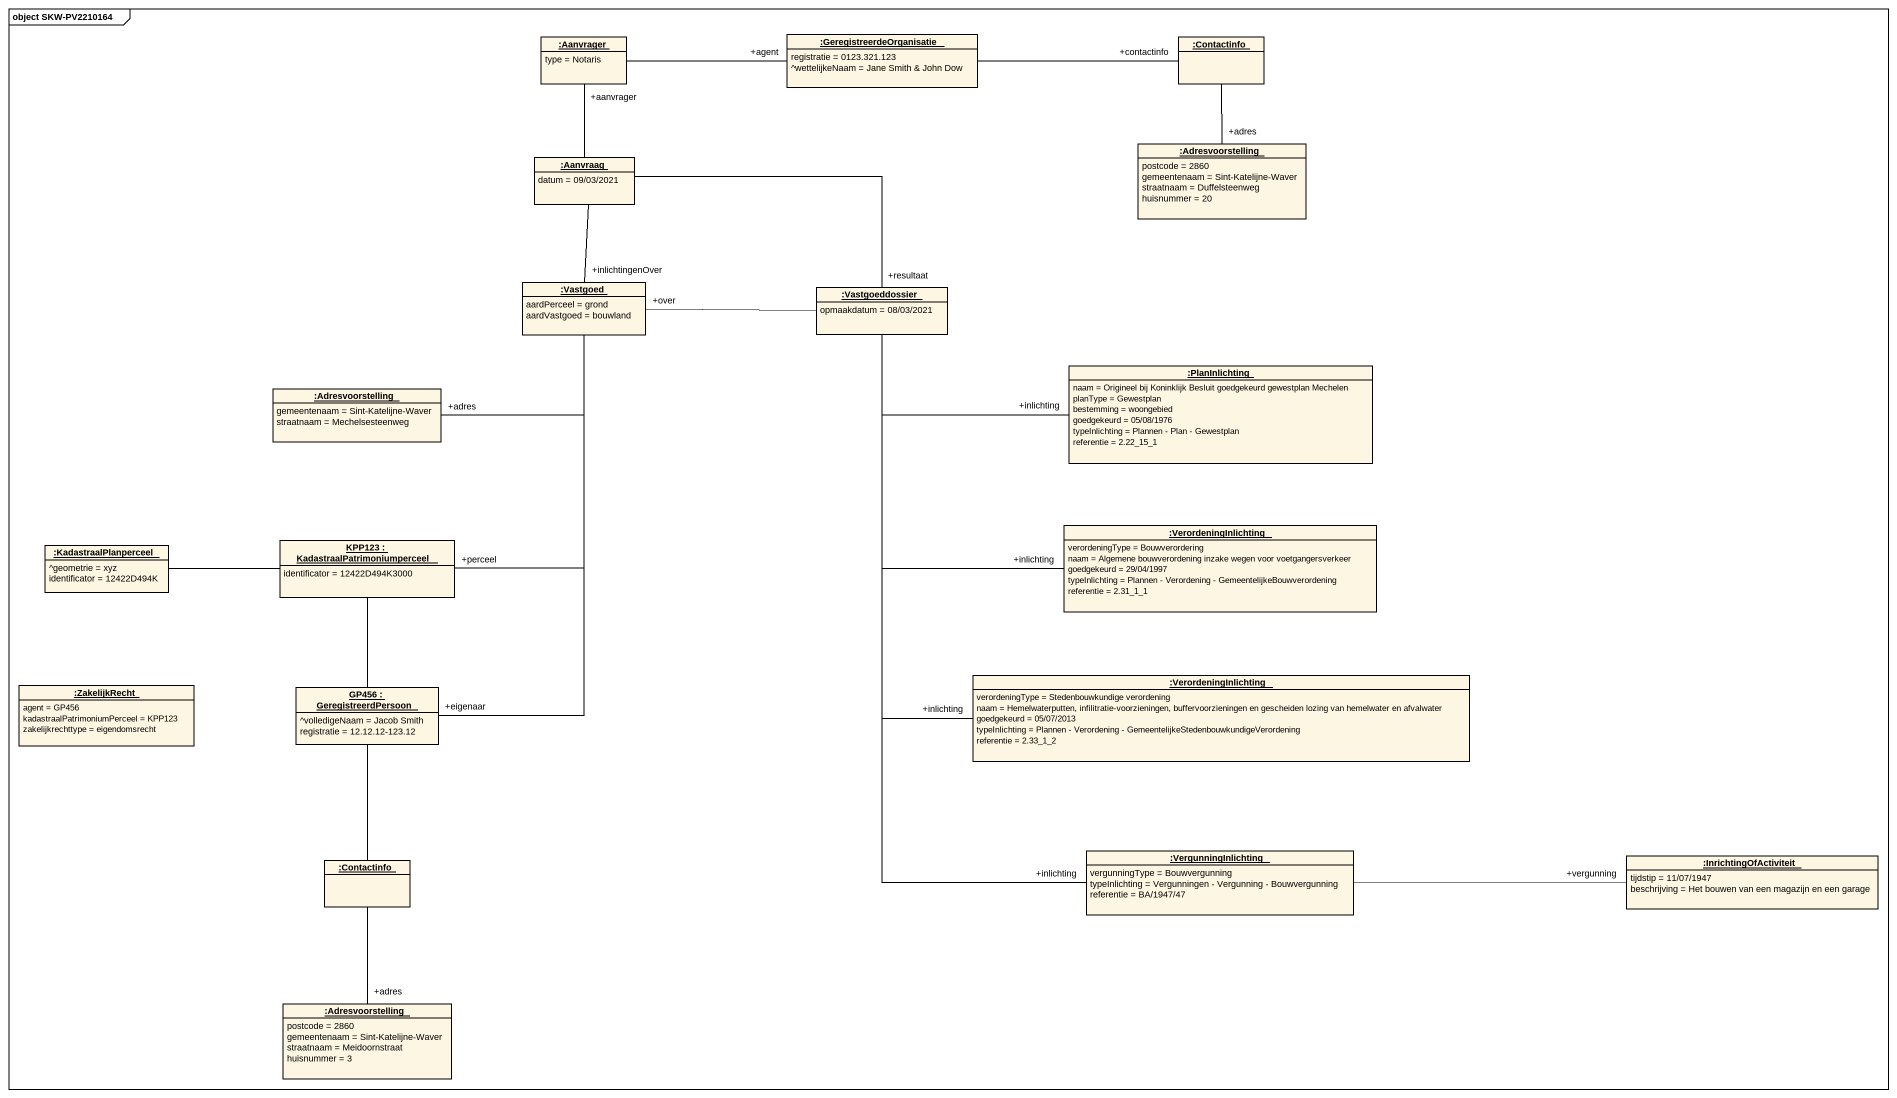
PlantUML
@startuml
mainframe object SKW-PV2210164
hide circle
hide empty members
object ":Aanvrager" as Aanvrager {
  type = Notaris
}
object ":GeregistreerdeOrganisatie" as GeregistreerdeOrganisatie {
  registratie = 0123.321.123
  ^wettelijkeNaam = Jane Smith & John Dow
}
object ":Contactinfo" as Contactinfo
object ":Aanvraag" as Aanvraag {
  datum = 09/03/2021
}
object ":Adresvoorstelling" as Adresvoorstelling {
  postcode = 2860
  gemeentenaam = Sint-Katelijne-Waver
  straatnaam = Duffelsteenweg
  huisnummer = 20
}
object ":Vastgoed" as Vastgoed {
  aardPerceel = grond
  aardVastgoed = bouwland
}
object ":Vastgoeddossier" as Vastgoeddossier {
  opmaakdatum = 08/03/2021
}
object ":Adresvoorstelling" as Adresvoorstelling_2 {
  gemeentenaam = Sint-Katelijne-Waver
  straatnaam = Mechelsesteenweg
}
object ":PlanInlichting" as PlanInlichting {
  naam = Origineel bij Koninklijk Besluit goedgekeurd gewestplan Mechelen
  planType = Gewestplan
  bestemming = woongebied
  goedgekeurd = 05/08/1976
  typeInlichting = Plannen - Plan - Gewestplan
  referentie = 2.22_15_1
}
object ":KadastraalPlanperceel" as KadastraalPlanperceel {
  ^geometrie = xyz
  identificator = 12422D494K
}
object "KPP123 : KadastraalPatrimoniumperceel" as KPP123 {
  identificator = 12422D494K3000
}
object ":VerordeningInlichting" as VerordeningInlichting {
  verordeningType = Bouwverordering
  naam = Algemene bouwverordening inzake wegen voor voetgangersverkeer
  goedgekeurd = 29/04/1997
  typeInlichting = Plannen - Verordening - GemeentelijkeBouwverordening
  referentie = 2.31_1_1
}
object ":ZakelijkRecht" as ZakelijkRecht {
  agent = GP456
  kadastraalPatrimoniumPerceel = KPP123
  zakelijkrechttype = eigendomsrecht
}
object "GP456 : GeregistreerdPersoon" as GP456 {
  ^volledigeNaam = Jacob Smith
  registratie = 12.12.12-123.12
}
object ":VerordeningInlichting" as VerordeningInlichting_2 {
  verordeningType = Stedenbouwkundige verordening
  naam = Hemelwaterputten, infilitratie-voorzieningen, buffervoorzieningen en gescheiden lozing van hemelwater en afvalwater
  goedgekeurd = 05/07/2013
  typeInlichting = Plannen - Verordening - GemeentelijkeStedenbouwkundigeVerordening
  referentie = 2.33_1_2
}
object ":Contactinfo" as Contactinfo_2
object ":VergunningInlichting" as VergunningInlichting {
  vergunningType = Bouwvergunning
  typeInlichting = Vergunningen - Vergunning - Bouwvergunning
  referentie = BA/1947/47
}
object ":InrichtingOfActiviteit" as InrichtingOfActiviteit {
  tijdstip = 11/07/1947
  beschrijving = Het bouwen van een magazijn en een garage
}
object ":Adresvoorstelling" as Adresvoorstelling_3 {
  postcode = 2860
  gemeentenaam = Sint-Katelijne-Waver
  straatnaam = Meidoornstraat
  huisnummer = 3
}
Aanvrager -right- "+agent" GeregistreerdeOrganisatie
Aanvrager "+aanvrager" -- Aanvraag
GeregistreerdeOrganisatie -right- "+contactinfo" Contactinfo
Contactinfo -- "+adres" Adresvoorstelling
Aanvraag -- "+inlichtingenOver" Vastgoed
Aanvraag -right- "+resultaat" Vastgoeddossier
Vastgoed -left- "+adres" Adresvoorstelling_2
Vastgoed -- "+perceel" KPP123
Vastgoed -- "+eigenaar" GP456
Vastgoeddossier -left- "+over" Vastgoed
Vastgoeddossier -right- "+inlichting" PlanInlichting
Vastgoeddossier -- "+inlichting" VerordeningInlichting
Vastgoeddossier -- "+inlichting" VerordeningInlichting_2
Vastgoeddossier -- "+inlichting" VergunningInlichting
KPP123 -left- KadastraalPlanperceel
KPP123 -- GP456
GP456 -- Contactinfo_2
Contactinfo_2 -- "+adres" Adresvoorstelling_3
VergunningInlichting -right- "+vergunning" InrichtingOfActiviteit
@enduml
